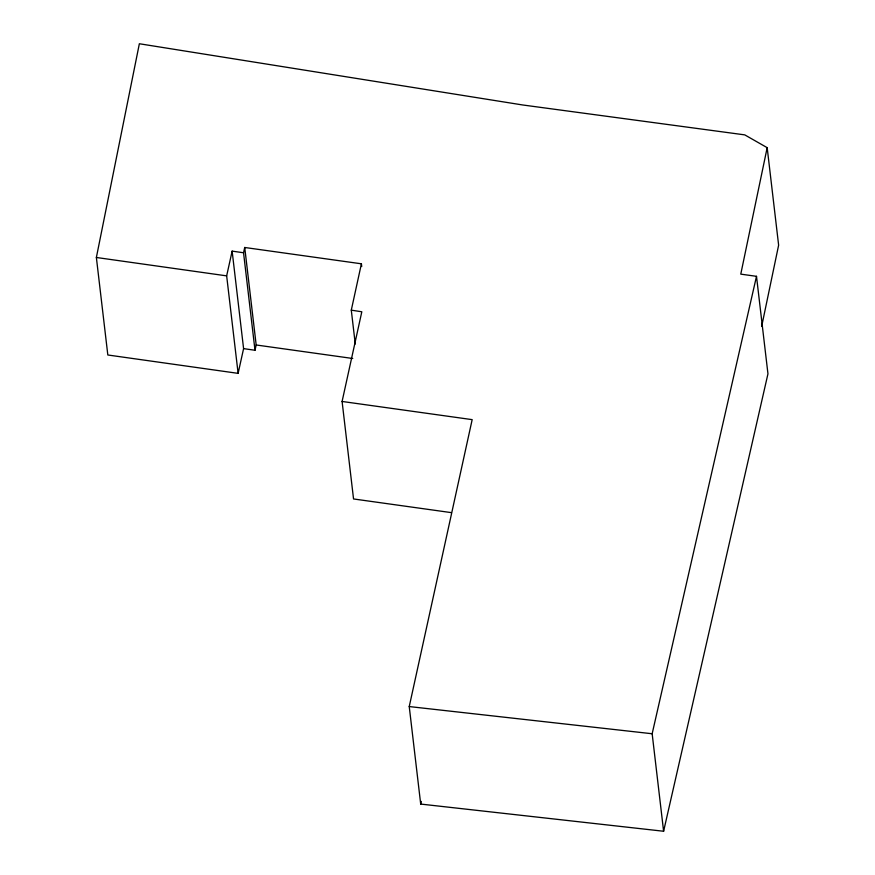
<?xml version="1.0" encoding="UTF-8"?>
<svg xmlns="http://www.w3.org/2000/svg" width="875" height="875" viewBox="0 0 875 875"><rect width="100%" height="100%" fill="white"/><g stroke="black" fill="none" stroke-linecap="round" stroke-linejoin="round"><path stroke-width="1.31" d="M243.589 348.622L254.997 350.262L243.545 252.766L232.138 251.125L243.589 348.622L238.12 373.363L107.822 354.988L96.37 257.48L139.355 43.75L522.648 104.967L744.767 134.881L767.178 147.667L778.63 245.175L761.677 326.375M767.178 147.667L740.775 274.137L756.503 276.325L767.955 373.833L663.611 831.25L420.7 804.07L409.238 706.562L472.172 419.639L342.092 401.461L361.812 311.784L351.291 310.155L361.408 263.802L244.727 247.483L243.545 252.766M420.7 804.07L421.28 801.402M238.12 373.363L226.658 275.866L232.138 251.125M254.997 350.262L256.178 344.98L244.727 247.483M663.611 831.25L652.159 733.753L756.503 276.325M409.238 706.562L652.159 733.753M451.445 512.641L353.544 498.958L342.092 401.461M96.37 257.48L226.658 275.866M256.178 344.98L352.745 358.488M361.408 263.802L361.725 266.503M351.291 310.155L355.272 344.006"/></g></svg>
